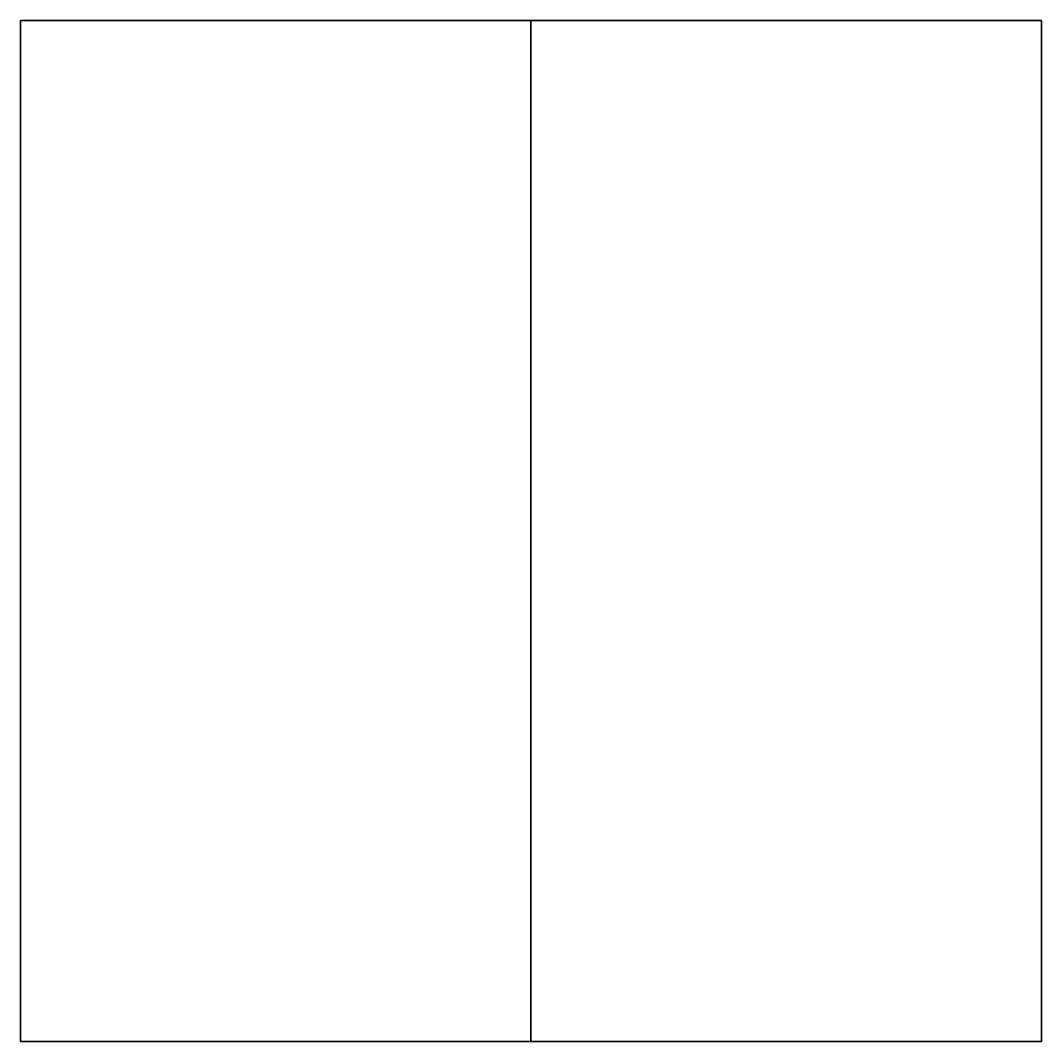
# Model space of a CAD drawing. Header units: millimetres. Extents: x 6495.02 to 6498.45, y 1663.36 to 1663.96.
# Drawn here: x 6497.84168 to 6497.84751, y 1663.76742 to 1663.77325 of the extents above; entities that cross this region are included whole.
import ezdxf

# ---------------------------------------------------------------- set-up
doc = ezdxf.new("R2010")
doc.units = ezdxf.units.MM
doc.layers.add('COTAS', color=7, linetype='Continuous', plot=False)

msp = doc.modelspace()

# ---------------------------------------------------------------- linework, layer by layer
at = {"layer": 'COTAS'}
for p, q in [((6497.8416795, 1663.7732486, -0.0510981), (6497.8475063, 1663.7732486, -0.0510981)), ((6497.8416795, 1663.7732486, -0.0260981), (6497.8416795, 1663.7732486, -0.0510981)), ((6497.8475063, 1663.7732486, -0.0260981), (6497.8416795, 1663.7732486, -0.0260981)), ((6497.8416795, 1663.7674218, -0.0510981), (6497.8416795, 1663.7732486, -0.0510981)), ((6497.8416795, 1663.7732486, -0.0260981), (6497.8416795, 1663.7674218, -0.0260981)), ((6497.8445929, 1663.7732486, -0.0261013), (6497.8445929, 1663.7732486, -0.0301013)), ((6497.8445929, 1663.7674218, -0.0261013), (6497.8445929, 1663.7732486, -0.0261013)), ((6497.8445929, 1663.7732486, -0.0301013), (6497.8445929, 1663.7674218, -0.0301013)), ((6497.8475063, 1663.7732486, -0.0261013), (6497.8445929, 1663.7732486, -0.0261013)), ((6497.8445929, 1663.7732486, -0.0301013), (6497.8475063, 1663.7732486, -0.0301013)), ((6497.8475063, 1663.7674218, -0.0261013), (6497.8475063, 1663.7732486, -0.0261013)), ((6497.8475063, 1663.7732486, -0.0301013), (6497.8475063, 1663.7674218, -0.0301013)), ((6497.8475063, 1663.7732486, -0.0260981), (6497.8475063, 1663.7732486, -0.0261013)), ((6497.8475063, 1663.7674218, -0.0260981), (6497.8475063, 1663.7732486, -0.0260981)), ((6497.8475063, 1663.7732486, -0.0510981), (6497.8475063, 1663.7674218, -0.0510981)), ((6497.8475063, 1663.7732486, -0.0301013), (6497.8475063, 1663.7732486, -0.0510981)), ((6497.8416795, 1663.7674218, -0.0260981), (6497.8475063, 1663.7674218, -0.0260981)), ((6497.8416795, 1663.7674218, -0.0260981), (6497.8416795, 1663.7674218, -0.0510981)), ((6497.8475063, 1663.7674218, -0.0510981), (6497.8416795, 1663.7674218, -0.0510981)), ((6497.8445929, 1663.7674218, -0.0301013), (6497.8445929, 1663.7674218, -0.0261013)), ((6497.8445929, 1663.7674218, -0.0261013), (6497.8475063, 1663.7674218, -0.0261013)), ((6497.8475063, 1663.7674218, -0.0301013), (6497.8445929, 1663.7674218, -0.0301013)), ((6497.8475063, 1663.7674218, -0.0260981), (6497.8475063, 1663.7674218, -0.0261013)), ((6497.8475063, 1663.7674218, -0.0301013), (6497.8475063, 1663.7674218, -0.0510981))]:
    msp.add_line(p, q, dxfattribs=at)
at = {"layer": 'COTAS', "extrusion": (0, -1, 0)}
msp.add_line((6497.8445961, 1663.7674218, -0.0300981), (6497.8445961, 1663.7674218, -0.0260981), dxfattribs=at)
msp.add_circle((6497.8449921, -0.0414066, -1663.7732486), 0.001, dxfattribs=at)
at = {"layer": 'COTAS', "extrusion": (0, 1, 0)}
msp.add_circle((-6497.8449921, -0.0414066, 1663.7674218), 0.001, dxfattribs=at)

doc.saveas('drawing.dxf')
